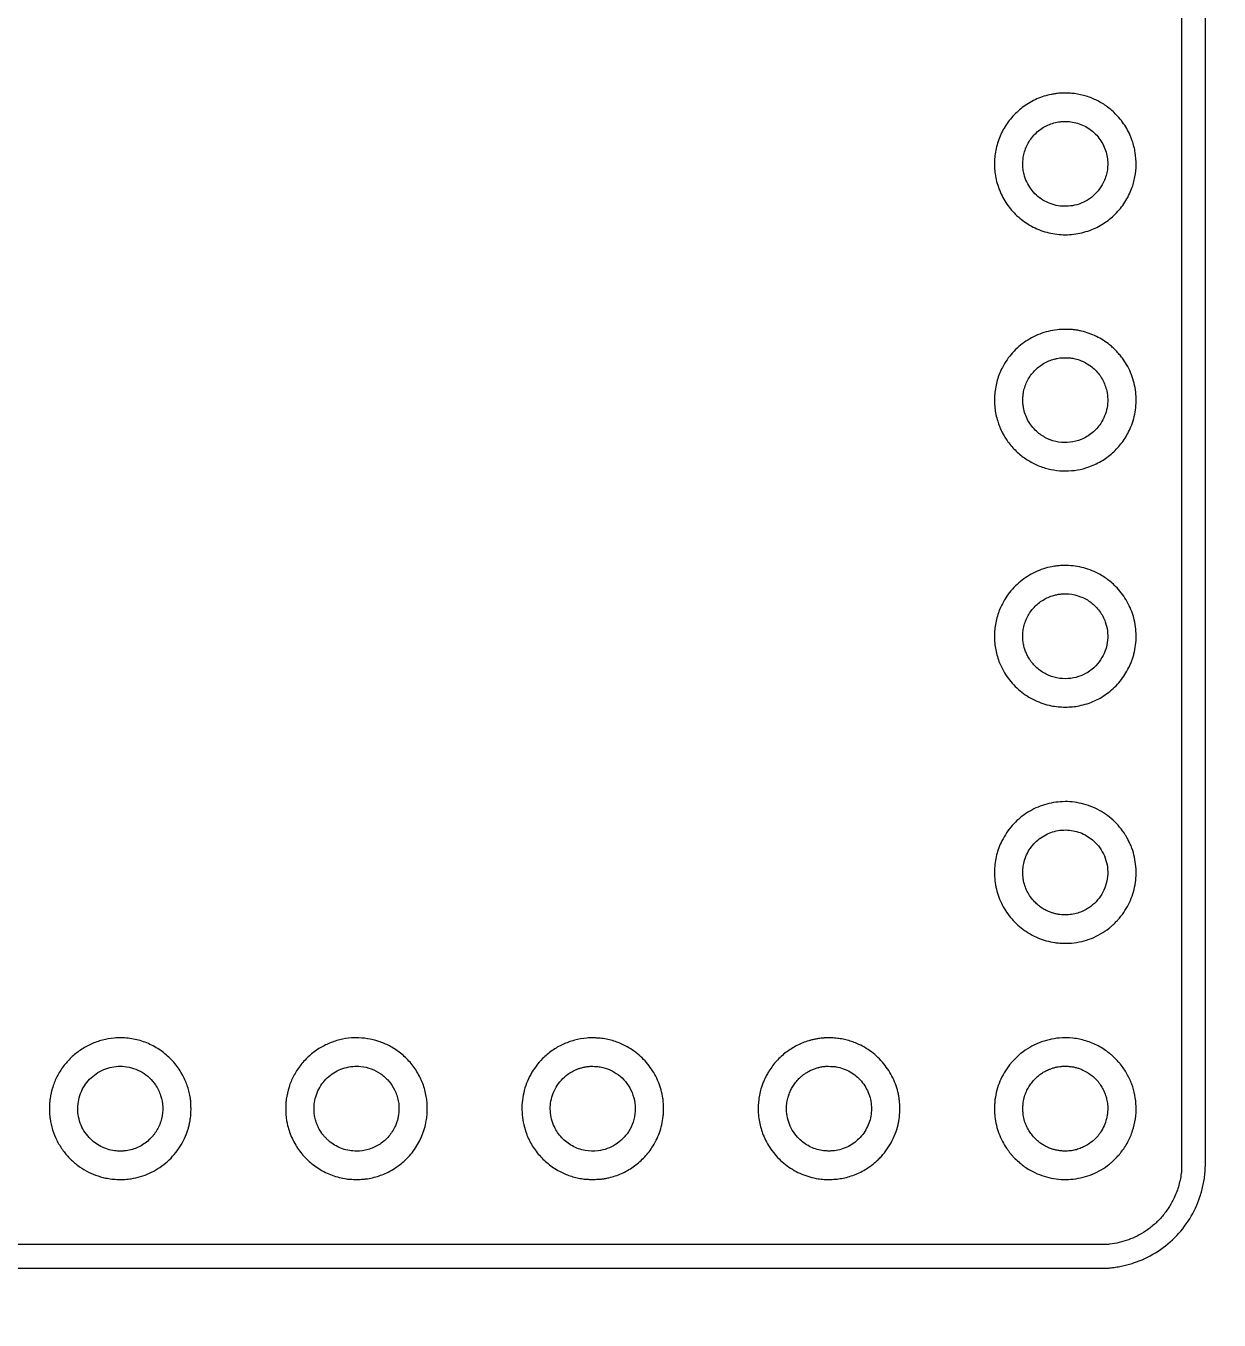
# Model space of a CAD drawing. Extents: x 980 to 25457, y 984 to 49020.
# Drawn here: x 6087 to 11298, y 37012 to 42665 of the extents above; entities that cross this region are included whole.
import ezdxf

# ---------------------------------------------------------------- set-up
doc = ezdxf.new("R2010")
doc.units = 0

msp = doc.modelspace()

# ---------------------------------------------------------------- linework, layer by layer
for points in [[(25353.176636, 36563.461695, -0.000001), (25352.040197, 20064.737908)], [(981.025332, 39243.286233, 0.000001), (980.725995, 36638.380945, 0.000022), (980.440705, 32466.957132, 0.000002), (980.203828, 20941, 0.000003), (980.107189, 12237.212398, 0.000012), (980.209361, 6804.802998)], [(1083.221486, 6831.128539, -0.000012), (1083.127559, 12273.089819, -0.000003), (1083.236026, 20942, -0.000002), (1083.488164, 32350.921193, -0.000022), (1083.779877, 36579.793336, -0.000001), (1084.083373, 39239.060792, -0.032823)], [(1895.500479, 7922.608607, -0.000003), (1895.516153, 10549.853821, -0.000001), (1895.574114, 14934.526042, -0.000001), (1895.654924, 19974.475505, -0.000001), (1895.750479, 25038.650259)], [(25455.283853, 8026.2, 0.000006), (25455.447111, 13939.785085, 0.000004), (25455.5, 20957, 0.000003), (25455.451202, 30583.274766, 0.000015), (25455.249846, 35648.33495)], [(23837.04827, 49018.908979, 0.000001), (21675.802621, 49019.17901, 0.000024), (18681.279442, 49019.402857, 0.000005), (13233.5, 49019.49605, 0.000002), (9165.520775, 49019.509787, 0.000004), (5739.221875, 49019.480206)], [(24540.017364, 25078.057967, 0.000003), (24540.072189, 18212.977995, 0.000025)], [(1792.666637, 28542.695892, 0.000006), (1792.411049, 24569.503036, 0.000003), (1792.195825, 19883.965567, 0.000004), (1792.047621, 15244.749166, 0.000006), (1792, 11426.463451)], [(24642.699465, 18970.575659, 0.000004), (24643, 25073.957926)], [(23728.367996, 45337.206403, 0.000002), (23728.354216, 42876.105371, 0.000002), (23728.361756, 40416.175094, 0.019036)], [(2708.027317, 40429.777448, 0.000002), (2708.046285, 42874.87655, 0.000002), (2708.048936, 45320.157135, 0.014115)], [(23830.974531, 40438.62303, -0.000002), (23830.960256, 42874.830485, -0.000002), (23830.963185, 45310.710508, -0.013332)], [(3927.081819, 39607.186035, -0.000009), (3927.030834, 42062.5, -0.000015), (3927.083211, 44019.818284, -0.000043), (3927.273896, 45364.109638, -0.000001), (3927.523559, 46447.438301, -0.02098)], [(11134.453277, 44464.196793, -0.00001), (11134.5, 42062, -0.000007), (11134.463031, 39280.038865, -0.000094), (11134.249166, 38284.303467, -0.000015), (11133.983214, 37670.913097, -0.034167), (11132.723089, 37652.61852, -0.017951), (11127.438379, 37622.372096, -0.020623), (11120.182745, 37593.970214, -0.021024), (11110.756619, 37566.752565, -0.020218), (11098.96743, 37540.057616, -0.032066), (11075.303292, 37498.766462, -0.034072), (11046.982742, 37461.715792, -0.034104), (11013.918786, 37428.88504, -0.032251), (10976.102179, 37400.184488, -0.028971), (10940.060004, 37379.221707, -0.029854), (10902.188936, 37362.798789, -0.029534), (10862.242854, 37350.859368, -0.027087), (10820, 37343.293491, -0.030607), (10799.533445, 37342.025645, -0.000032), (10348.817963, 37341.751244, -0.000127), (9610.271132, 37341.536806, -0.000009), (7531, 37341.5, -0.000009), (5451.728868, 37341.536806, -0.000127)], [(11133.993813, 46455.846277, -0.000004), (11134.249326, 45644.805307, -0.000067)], [(4262.779968, 46783.474176, -0.000002), (4478.157812, 46783.618324, -0.000068)], [(4252.900466, 37239.00771, 0.000007), (4889.194676, 37238.750974, 0.000084), (5795.483162, 37238.548716, 0.000014), (7531, 37238.5, 0.000009), (9599.541285, 37238.537325, 0.000125), (10347.233636, 37238.751297, 0.000031), (10805.371826, 37239.025773, 0.028675), (10826.756745, 37240.267406, 0.011137), (10852.871687, 37243.883765, 0.01337), (10877.244876, 37248.485698, 0.013673), (10900.856869, 37254.281397, 0.012748), (10924.680537, 37261.482527, 0.058173), (11020.70507, 37306.132419, 0.058185), (11103.855364, 37371.697616, 0.058196), (11169.650532, 37454.643482, 0.058235), (11214.54397, 37550.5, 0.014279), (11222.72647, 37577.612435, 0.01538), (11229.126707, 37604.487475, 0.01546), (11233.83538, 37631.574083, 0.014761), (11236.947035, 37659.320451, 0.020541), (11238.03541, 37685.797957), (11238.057044, 42062.345424), (11238.072115, 46439.017179, 0.020738)], [(2604.461959, 44426.350923, -0.000012), (2604.5, 42876, -0.000018), (2604.451435, 41557.536985, -0.000112)], [(6518.372388, 44651.073924, 0.000021), (7530.5, 44651.032145, 0.000023), (8512.528268, 44651.07882, 0.000178)], [(3927.550616, 37681.49543, -0.000007), (3927.290133, 38455.708212, -0.000071)]]:
    msp.add_lwpolyline(points, format="xyb")
for points in [[(10604.5, 42371.400351, 0.002845), (10592.081448, 42370.087431, 0.007111), (10583.032139, 42368.948107, 0.008452), (10574.991116, 42367.6804, 0.005966), (10566, 42365.995908, 0.026386), (10533.482899, 42357.696539, 0.027265), (10502.383784, 42346.091008, 0.027373), (10472.847269, 42331.220143, 0.027076), (10445, 42313.162213, 0.050917), (10397.274968, 42270.35083, 0.051908), (10359.534012, 42219.036607, 0.051777), (10333.095669, 42160.923903, 0.050169), (10318.810046, 42098, 0.024541), (10317.810428, 42084.501634, 0.006212), (10317.537071, 42062.5, 0.006212), (10317.810428, 42040.498366, 0.024541), (10318.810046, 42027, 0.052644), (10334.082301, 41961.235489, 0.054241), (10362.657166, 41900.813037, 0.054387), (10403.474847, 41848.088592, 0.053467), (10454.917299, 41805.065514, 0.059293), (10519.531021, 41772.144153, 0.059016), (10590.168708, 41755.240458, 0.058852), (10662.98184, 41755.282661, 0.058358), (10734, 41772.265982, 0.055265), (10792.764028, 41801.507517, 0.052975), (10844.617718, 41843.268559, 0.052875), (10886.623954, 41895.077017, 0.054622), (10916.296165, 41954, 0.043041), (10930.6272, 42005.513288, 0.043309), (10935.887618, 42058.612051, 0.043295), (10931.92273, 42111.839546, 0.042954), (10918.8515, 42163.73515, 0.026846), (10906.188984, 42194.869113, 0.027607), (10890.366778, 42224.167791, 0.027558), (10871.383322, 42251.593358, 0.026537), (10849.273097, 42277.129338, 0.041357), (10810.036496, 42311.642947, 0.042719), (10766.060054, 42338.810747, 0.04258), (10717.968687, 42358.180729, 0.040551), (10666.5, 42369.513547, 0.021699), (10654.922703, 42370.584976, 0.004617), (10634.703389, 42371.387247, 0.004213), (10614.512031, 42371.831478, 0.028311)], [(10650.423595, 42246.48907, -0.082687), (10708.940786, 42228.68563, -0.083306), (10758.361587, 42192.910963, -0.083196), (10793.449616, 42142.919278, -0.082169), (10810.51837, 42084.006128, -0.035722), (10811.778615, 42056.995189, -0.03769), (10809.123537, 42030.569158, -0.037528), (10802.513977, 42004.73802, -0.034804), (10791.988966, 41979.5, -0.054867), (10769.631441, 41944.947478, -0.055791), (10740.405736, 41916.30046, -0.055921), (10705.636981, 41894.877871, -0.055612), (10666.921371, 41881.644021, -0.096118), (10595.644, 41879.746642, -0.096786), (10529.020898, 41904.672156, -0.096919), (10476.750327, 41952.805073, -0.096681), (10446.421183, 42017.130087, -0.033176), (10442.32771, 42039.435704, -0.029228), (10440.98618, 42063.057702, -0.029301), (10442.407947, 42086.608964, -0.033843), (10446.577738, 42108.702222, -0.074196), (10468.280698, 42159.704162, -0.075139), (10503.853738, 42201.900579, -0.074949), (10550.395369, 42231.781344, -0.073253), (10604.042384, 42246.911069, -0.024392), (10613.640186, 42247.679243, -0.010048), (10626.688261, 42247.82274, -0.010127), (10639.959628, 42247.433105, -0.020188)], [(10600, 41339.344238, 0.061072), (10523.712863, 41322.557317, 0.062721), (10454.480638, 41287.922147, 0.062889), (10396.151198, 41237.301722, 0.061975), (10351.9029, 41173.535969, 0.050455), (10329.47754, 41117.717087, 0.048387), (10318.285976, 41057.74524, 0.048448), (10318.836045, 40996.813362, 0.050858), (10331.184713, 40938.150984, 0.014996), (10338.754576, 40916.689317, 0.019031), (10347.075966, 40897.3926, 0.019213), (10356.770755, 40878.933952, 0.015797), (10368.474008, 40860, 0.043725), (10402.141337, 40817.731854, 0.043327), (10442.741973, 40781.820258, 0.043497), (10488.76065, 40753.56466, 0.044837), (10538.517471, 40734.030792, 0.04078), (10589.313035, 40723.576867, 0.041609), (10640.786772, 40721.605274, 0.041775), (10691.684339, 40728.176006, 0.041807), (10740.767754, 40743.11514, 0.050196), (10795.662553, 40771.647121, 0.05005), (10843.829232, 40810.570067, 0.049931), (10883.399266, 40858.382979, 0.049481), (10912.844406, 40913.231773, 0.064709), (10933.017932, 40987.695681, 0.062537), (10933.83094, 41065.734976, 0.062423), (10915.311662, 41141.681929, 0.064035), (10878.717234, 41210, 0.01944), (10866.12946, 41226.268495, 0.014447), (10851.041885, 41243.25377, 0.014515), (10835.116726, 41259.216499, 0.020629), (10820, 41272.376166, 0.028731), (10792.444189, 41291.948807, 0.026743), (10762.174413, 41308.748764, 0.026667), (10730.191832, 41322.266436, 0.028142), (10697.515898, 41332.027819, 0.012296), (10681.013026, 41335.535511, 0.018304), (10666.411596, 41337.715992, 0.016798), (10650.799144, 41338.936869, 0.008404), (10631, 41339.484225, 0.001657), (10620.522155, 41339.562987, 0.00218), (10610.9625, 41339.561496, 0.001581), (10602.951271, 41339.499982, 0.020944)], [(10663.569496, 41212.628457, -0.069999), (10713.968423, 41194.255143, -0.072558), (10756.657328, 41162.85341, -0.072635), (10788.560911, 41120.597595, -0.070379), (10807.471394, 41070.533429, -0.051789), (10811.747621, 41034.196584, -0.048943), (10808.613384, 40997.038901, -0.049025), (10798.327386, 40961.258739, -0.052352), (10781.430153, 40929, -0.037108), (10764.129474, 40906.768044, -0.036593), (10743.656869, 40887.225494, -0.036973), (10720.7777, 40871.060722, -0.039808), (10696.30941, 40858.888915, -0.06701), (10647.319668, 40846.473004, -0.068437), (10597.152656, 40847.590344, -0.068365), (10549.104097, 40862.214194, -0.066639), (10506.317442, 40889.341111, -0.042691), (10485.044092, 40910.532165, -0.040109), (10467.182843, 40935.454451, -0.040256), (10453.588557, 40962.810981, -0.043791), (10445.005525, 40991.241488, -0.026781), (10442.126199, 41010.02318, -0.022681), (10441.05774, 41030.081291, -0.022998), (10441.809726, 41049.796247, -0.030616), (10444.405588, 41067.532639, -0.068203), (10461.746857, 41116.132529, -0.068954), (10491.476307, 41158.074698, -0.069351), (10531.316452, 41190.160572, -0.070334), (10578.226488, 41209.943353, -0.013036), (10591.489009, 41213.084801, -0.024617), (10602.343696, 41214.806301, -0.022349), (10613.982637, 41215.54486, -0.008871), (10630, 41215.559909, -0.003847), (10642.087049, 41215.263764, -0.013729), (10649.809262, 41214.80261, -0.018419), (10656.25307, 41213.999866, -0.012261)], [(10611, 40307.867871, 0.007186), (10599.49755, 40307.233077, 0.011517), (10589.708699, 40306.324653, 0.011272), (10579.823344, 40304.950614, 0.006518), (10568, 40302.876111, 0.063319), (10495.283704, 40279.326608, 0.062133), (10430.263797, 40238.219903, 0.061956), (10377.180044, 40182.275074, 0.062301), (10339.536566, 40115.130096, 0.049086), (10322.702124, 40058.392677, 0.047741), (10317.039796, 39998.92465, 0.047711), (10322.759104, 39939.425793, 0.048889), (10339.648266, 39882.597182, 0.061654), (10376.752444, 39816.22232, 0.061433), (10428.959216, 39760.807449, 0.061478), (10493.02707, 39719.770544, 0.061912), (10565, 39695.662407, 0.026199), (10594.865583, 39691.235303, 0.023423), (10626.173095, 39689.733252, 0.023394), (10657.525966, 39691.166297, 0.025949), (10687.527699, 39695.527122, 0.058105), (10754.531246, 39717.160867, 0.057213), (10815.13963, 39753.713314, 0.057163), (10865.933903, 39803.084611, 0.057803), (10904.011093, 39862.5, 0.011738), (10912.237168, 39880.390553, 0.016542), (10918.657006, 39896.727951, 0.016957), (10923.865602, 39913.133432, 0.01335), (10928.420938, 39931.213488, 0.032191), (10934.631604, 39970.764337, 0.032383), (10935.696448, 40010.705992, 0.032298), (10931.591286, 40050.551548, 0.031646), (10922.376774, 40089.815569, 0.032377), (10909.54827, 40124.051982, 0.029339), (10892.035763, 40157.53477, 0.02921), (10870.63372, 40188.887548, 0.031343), (10846.184784, 40216.761232, 0.020068), (10826.606183, 40234.9262, 0.021465), (10806.054967, 40251.038341, 0.021678), (10784.395666, 40265.186668, 0.021397), (10761.5, 40277.472614, 0.030026), (10725.542973, 40292.239545, 0.032603), (10689.042813, 40302.124079, 0.032186), (10651.14324, 40307.269221, 0.027843)], [(10641.5, 40183.941975, -0.070292), (10693.198413, 40172.023102, -0.0717), (10739.188678, 40146.292342, -0.071791), (10775.993539, 40108.654672, -0.070755), (10800.872132, 40061.967385, -0.055942), (10810.290667, 40022.898362, -0.053862), (10810.989592, 39982.200079, -0.053954), (10802.985448, 39942.356964, -0.056532), (10786.709395, 39905.812258, -0.059419), (10759.192162, 39869.663387, -0.06141), (10724.222936, 39841.455105, -0.061547), (10683.524526, 39822.632893, -0.06016), (10639.151801, 39814.09597, -0.066671), (10590.070362, 39817.20457, -0.066563), (10543.508003, 39833.118266, -0.066578), (10502.771778, 39860.702285, -0.066755), (10470.758242, 39898, -0.026238), (10461.241383, 39914.48625, -0.02526), (10453.370361, 39932.085255, -0.024898), (10447.214784, 39950.64393, -0.02381), (10442.82806, 39970, -0.036547), (10441.76581, 39980.357876, -0.007263), (10441.49355, 39998.989415, -0.00727), (10441.762886, 40017.622098, -0.03642), (10442.823038, 40028, -0.064948), (10458.427732, 40077.684092, -0.069324), (10486.022229, 40120.502878, -0.069931), (10524.02913, 40153.855803, -0.067939), (10570.120392, 40175.835065, -0.023888), (10587.80133, 40180.567572, -0.025174), (10605.547437, 40183.493855, -0.025282), (10623.425232, 40184.613328, -0.024559)], [(10604.520111, 39275.925926, 0.064735), (10526.284682, 39260.015713, 0.064744), (10454.722475, 39224.629493, 0.064755), (10394.59998, 39172.125291, 0.064796), (10349.922357, 39106, 0.026194), (10336.401117, 39075.094261, 0.027914), (10326.508598, 39043.58617, 0.0279), (10320.183718, 39011.157635, 0.026113), (10317.32873, 38977.5, 0.059328), (10323.722052, 38903.437305, 0.060485), (10347.336091, 38833.458766, 0.060576), (10386.968217, 38771.254548, 0.059832), (10440.5, 38720.068934, 0.029852), (10473.018164, 38698.5875, 0.031819), (10507.194105, 38681.634388, 0.031785), (10543.279503, 38669.140266, 0.029656), (10581.5, 38660.974888, 0.020947), (10597.113172, 38659.261659, 0.009766), (10617.456313, 38658.286992, 0.009771), (10637.856228, 38658.107415, 0.020578), (10653.670412, 38658.928729, 0.034723), (10698.129376, 38666.215567, 0.036377), (10740.443097, 38679.518126, 0.03632), (10780.441764, 38698.83612, 0.03439), (10818, 38724.053702, 0.019514), (10828.118585, 38732.560339, 0.008209), (10841.072433, 38744.737623, 0.00826), (10853.784097, 38757.501427, 0.016897), (10863.237109, 38768, 0.065327), (10906.730644, 38836.038419, 0.065696), (10931.095805, 38912.865979, 0.065557), (10934.726437, 38993.5329, 0.064575), (10917.417229, 39072.827348, 0.018924), (10912.107843, 39086.053737, 0.008708), (10904.250654, 39102.874531, 0.008711), (10895.806301, 39119.423372, 0.018778), (10888.61507, 39131.78735, 0.066865), (10834.834566, 39195.912765, 0.067568), (10766.214679, 39243.307823, 0.067723), (10687.591554, 39270.614596, 0.067697)], [(10644.144045, 39151.952401, -0.041342), (10675.913022, 39146.057998, -0.043927), (10705.611547, 39135.086106, -0.044035), (10732.873076, 39119.124068, -0.041946), (10757.4, 39098.4, -0.110718), (10800.862289, 39029.819424, -0.110893), (10810.853742, 38949.288494, -0.110725), (10785.453008, 38872.121434, -0.110102), (10729.501257, 38813.000848, -0.037833), (10706.055773, 38799.639739, -0.03739), (10680.77366, 38789.903364, -0.037121), (10654.144938, 38783.986349, -0.036127), (10626.689383, 38782, -0.015991), (10610.375528, 38782.52187, -0.024021), (10596.22707, 38784.113001, -0.02428), (10582.409126, 38787.037567, -0.016839), (10567.110952, 38791.616035, -0.026134), (10547.656679, 38799.312629, -0.029549), (10529.921512, 38808.728321, -0.029537), (10513.41373, 38820.172836, -0.026071), (10497.632625, 38833.941159, -0.035746), (10478.761884, 38855.035471, -0.038603), (10463.617947, 38878.090215, -0.038579), (10452.190499, 38903.2123, -0.035615), (10444.394995, 38930.467361, -0.012326), (10443.118908, 38937.372867, -0.014731), (10442.270226, 38943.934868, -0.012219), (10441.707338, 38951.454009, -0.005264), (10441.307735, 38961.5, -0.012223), (10441.238182, 38976.041484, -0.0201), (10441.973972, 38988.319474, -0.021068), (10443.657437, 39000.08003, -0.0153), (10446.47756, 39013, -0.090479), (10473.396258, 39072.324772, -0.088139), (10519.730666, 39118.950924, -0.088181), (10579.269272, 39146.748584, -0.090676)], [(6473.059453, 38243.865104, 0.043732), (6421.681876, 38235.084321, 0.042454), (6372.0787, 38217.452028, 0.042329), (6326.029575, 38191.633521, 0.042908), (6285.211081, 38158.532511, 0.039597), (6250.866808, 38119.728884, 0.042605), (6224.000227, 38076.894952, 0.04244), (6204.700694, 38029.971814, 0.038711), (6192.873548, 37979, 0.009418), (6191.608617, 37969.456887, 0.015136), (6190.930861, 37961.277901, 0.010852), (6190.626463, 37951.367181, 0.002639), (6190.565526, 37935, 0.00268), (6190.676301, 37918.981695, 0.010236), (6191.003254, 37909.001215, 0.014467), (6191.669246, 37900.91268, 0.010653), (6192.856134, 37892, 0.035807), (6204.125245, 37842.825627, 0.040738), (6221.9691, 37797.927633, 0.041123), (6246.68457, 37756.874918, 0.037787), (6278.429386, 37719.159905, 0.035387), (6312.943616, 37688.590783, 0.03776), (6350.713879, 37663.918979, 0.037857), (6391.672918, 37645.259861, 0.035942), (6435.688485, 37632.606144, 0.02369), (6462.922697, 37628.19124, 0.021647), (6491.286121, 37626.201072, 0.021585), (6519.803735, 37626.668778, 0.023175), (6547.5, 37629.612936, 0.069391), (6627.033784, 37653.416568, 0.067352), (6697.913657, 37698.237178, 0.067172), (6754.489149, 37760.410883, 0.06837), (6792.154863, 37835, 0.013687), (6796.788196, 37849.783261, 0.012228), (6800.797393, 37865.361485, 0.012004), (6804.11113, 37881.425471, 0.011923), (6806.658474, 37897.666435, 0.023437), (6808.029156, 37913.778111, 0.009658), (6808.438617, 37935.685331, 0.009643), (6808.003142, 37957.553353, 0.023948), (6806.610961, 37973.5, 0.018526), (6801.925441, 38000.469902, 0.021951), (6795.452223, 38025.511963, 0.022173), (6786.872919, 38049.673815, 0.019641), (6775.868986, 38074, 0.049482), (6742.916821, 38126.214725, 0.050309), (6700.511064, 38170.618869, 0.050209), (6650.006982, 38205.733155, 0.0489), (6593.077879, 38230.442084, 0.0262), (6564.431207, 38238.043809, 0.023909), (6534.258925, 38242.887816, 0.023706), (6503.490501, 38244.858905, 0.024613)], [(7509.5, 38244.296054, 0.043737), (7457.879129, 38236.177228, 0.041855), (7407.658675, 38219.139204, 0.042001), (7361.144412, 38194.048001, 0.044767), (7320.535959, 38162, 0.039809), (7284.535528, 38122.064931, 0.043361), (7256.456218, 38078.004277, 0.043391), (7236.41227, 38029.79019, 0.039973), (7224.314432, 37977.5, 0.014927), (7223.432728, 37970.03734, 0.011335), (7222.896876, 37961.815459, 0.007968), (7222.614548, 37951.155152, 0.002636), (7222.532022, 37935.5, 0.005819), (7222.780424, 37914.158205, 0.017336), (7223.626893, 37899.566463, 0.02021), (7225.398042, 37886.330968, 0.010544), (7228.615583, 37870, 0.049426), (7247.866802, 37810.796913, 0.050593), (7278.249876, 37757.018172, 0.050482), (7318.884425, 37710.335054, 0.048791), (7368.487343, 37672.141011, 0.026927), (7395.717243, 37657.093981, 0.025898), (7424.757257, 37644.843257, 0.025331), (7455.544384, 37635.428576, 0.023286), (7488, 37628.864571, 0.026248), (7505.441726, 37627.10563, 0.010477), (7529.463384, 37626.455177, 0.01048), (7553.500065, 37626.811931, 0.026128), (7571, 37628.356702, 0.021379), (7601.26148, 37633.958449, 0.024122), (7629.717559, 37641.957359, 0.024564), (7656.804922, 37652.506556, 0.02394), (7682.96762, 37665.742663, 0.054493), (7738.623065, 37705.907126, 0.055356), (7783.958315, 37756.954623, 0.055512), (7816.88704, 37816.563739, 0.055392), (7835.924256, 37882, 0.009141), (7838.055517, 37895.715244, 0.013587), (7839.373932, 37907.795767, 0.01298), (7840.071282, 37920.330854, 0.007404), (7840.295929, 37935.5, 0.00742), (7840.070419, 37950.694808, 0.013017), (7839.370333, 37963.247898, 0.013657), (7838.047958, 37975.325392, 0.00926), (7835.912829, 37989, 0.047284), (7820.582676, 38044.846853, 0.046771), (7794.993143, 38097.035916, 0.04678), (7760.154638, 38143.551017, 0.047337), (7717.403204, 38182.575798, 0.041109), (7674.708886, 38209.526692, 0.040488), (7627.967125, 38229.287607, 0.04064), (7578.826695, 38241.199091, 0.042129), (7529, 38244.811199, 0.001763), (7523.08201, 38244.720256, 0.00188), (7517.290625, 38244.589051, 0.001785), (7512.310424, 38244.439696, 0.008758)], [(8537, 38243.958234, 0.040869), (8482.524459, 38234.197659, 0.044327), (8431.889252, 38215.853028, 0.044642), (8385.591579, 38189.011646, 0.042603), (8344.005756, 38154, 0.06989), (8292.121253, 38085.223922, 0.070323), (8261.326015, 38004.95715, 0.070168), (8253.94294, 37919.139181, 0.069081), (8270.486053, 37834.142203, 0.049404), (8295.113072, 37780.287683, 0.04795), (8330.035846, 37731.725235, 0.047908), (8373.602094, 37690.666352, 0.049133), (8423.836466, 37659.042361, 0.018851), (8447.16246, 37648.458259, 0.021065), (8470.380966, 37640.084162, 0.020848), (8494.436846, 37633.62473, 0.017736), (8520.277527, 37628.784333, 0.011071), (8528.985617, 37627.667449, 0.013753), (8537.126433, 37627.031856, 0.009783), (8547.209359, 37626.720725, 0.00273), (8563, 37626.628769, 0.007899), (8584.047406, 37626.953619, 0.018243), (8599.824761, 37628.023584, 0.019609), (8614.780846, 37630.183235, 0.010601), (8633, 37633.94898, 0.048684), (8688.335162, 37652.428662, 0.04748), (8739.551147, 37681.379708, 0.047308), (8784.552572, 37719.587127, 0.047596), (8821.468463, 37765.5, 0.028974), (8839.809467, 37797.227178, 0.030251), (8854.066803, 37830.416889, 0.030065), (8864.28572, 37865.278317, 0.027885), (8870.561853, 37902, 0.02235), (8871.765293, 37919.457218, 0.01077), (8871.823494, 37941.884295, 0.010763), (8870.918346, 37964.238287, 0.02293), (8869.056836, 37981.432159, 0.05838), (8849.530143, 38051.898043, 0.058796), (8814.275763, 38115.759877, 0.058925), (8765.208233, 38169.543242, 0.05912), (8705, 38210.328765, 0.021488), (8680.563486, 38221.664186, 0.022164), (8655.492143, 38230.731929, 0.021892), (8629.423489, 38237.637231, 0.019879), (8602, 38242.497608, 0.02161), (8588.979119, 38243.704797, 0.006692), (8569.310833, 38244.410224, 0.006626), (8549.69149, 38244.591023, 0.022894)], [(9575, 38244.345673, -0.000073), (9572.996813, 38244.154662, -0.000013), (9569.296875, 38243.802506, -0.000014), (9564.968021, 38243.390733, -0.000013), (9560.5, 38242.965971, 0.016634), (9548.382802, 38241.406174, 0.009681), (9533.959099, 38238.771819, 0.009563), (9519.241011, 38235.493919, 0.013157), (9506.16122, 38231.950302, 0.04525), (9454.635107, 38211.291087, 0.044563), (9407.383341, 38181.612141, 0.044592), (9366.16638, 38144.051434, 0.045441), (9332.550758, 38100, 0.017861), (9323.104343, 38083.702182, 0.013477), (9313.866523, 38065.179057, 0.013566), (9305.729254, 38046.381698, 0.019397), (9299.625053, 38029.268063, 0.023295), (9292.380302, 38001.729649, 0.022127), (9287.581519, 37973.161123, 0.022339), (9285.361399, 37944.572919, 0.025044), (9285.837333, 37916.976979, 0.022017), (9289.38777, 37885.223166, 0.026408), (9295.60192, 37855.805795, 0.02654), (9304.850567, 37827.33107, 0.022645), (9317.504444, 37798.40738, 0.059813), (9357.805796, 37736.512933, 0.060039), (9411.566543, 37686.005192, 0.060003), (9475.819545, 37649.691382, 0.059607), (9547, 37629.571049, 0.024365), (9573.473166, 37626.709215, 0.020522), (9601.668664, 37626.203722, 0.02047), (9629.894782, 37628.013984, 0.023842), (9656.461411, 37632.101334, 0.024797), (9684.770817, 37639.327313, 0.023253), (9712.853125, 37649.450871, 0.023351), (9739.750159, 37662.086735, 0.025598), (9764.511891, 37676.83105, 0.012708), (9780.990913, 37688.438706, 0.016963), (9795.300799, 37699.845934, 0.016813), (9808.902814, 37712.279545, 0.012141), (9823.243832, 37727, 0.036426), (9849.144186, 37759.342205, 0.033605), (9870.855841, 37795.957161, 0.033514), (9887.520353, 37835.257642, 0.035725), (9898.36826, 37875.609444, 0.009607), (9901.016709, 37890.85601, 0.01703), (9902.527603, 37903.522381, 0.015188), (9903.271023, 37917.201679, 0.006041), (9903.493575, 37936, 0.007468), (9903.201561, 37955.23827, 0.016229), (9902.277973, 37969.980584, 0.017702), (9900.463585, 37983.813337, 0.0108), (9897.393847, 38000, 0.060655), (9873.540374, 38069.599293, 0.059317), (9833.548231, 38132.015172, 0.05936), (9780.05115, 38183.258543, 0.060913), (9716.45383, 38219.978857, 0.019681), (9692.624215, 38229.01901, 0.020693), (9668.549362, 38235.99024, 0.020678), (9643.963772, 38240.951634, 0.019588), (9618.604783, 38243.973528, 0.011837), (9608.369891, 38244.544824, 0.005888), (9595.382284, 38244.808651, 0.005565), (9582.897488, 38244.776258, 0.020375)], [(10600.059453, 38243.865104, 0.038088), (10555.693362, 38236.796234, 0.03662), (10512.305497, 38223.024591, 0.036311), (10471.040927, 38202.931074, 0.03602), (10433, 38177.031458, 0.020907), (10421.514015, 38167.127634, 0.009018), (10407.02024, 38153.033855, 0.009007), (10393.068368, 38138.452545, 0.021339), (10383.360073, 38126.988445, 0.031186), (10359.582062, 38092.05536, 0.034218), (10341.143428, 38055.473877, 0.034142), (10327.834447, 38016.644914, 0.03078), (10319.374778, 37975, 0.02514), (10318.052579, 37960.11596, 0.00768), (10317.533356, 37937.516016, 0.007682), (10317.708619, 37914.909578, 0.025116), (10318.804006, 37900, 0.029003), (10325.65334, 37862.688248, 0.02962), (10336.74088, 37826.687434, 0.029923), (10351.874186, 37792.599651, 0.031055), (10370.804337, 37761, 0.010686), (10379.292972, 37749.189484, 0.013726), (10387.620874, 37738.721154, 0.013148), (10396.798644, 37728.377705, 0.008602), (10407.889661, 37716.922631, 0.018555), (10428.239084, 37698.069974, 0.022713), (10448.645963, 37682.077445, 0.02319), (10470.044608, 37668.273191, 0.020918), (10493.365434, 37655.991817, 0.06947), (10575.62217, 37630.170092, 0.070033), (10661.572904, 37627.967575, 0.069928), (10744.903931, 37649.587319, 0.068923), (10819.5, 37693.40512, 0.021725), (10830.871426, 37703.222245, 0.008571), (10845.676326, 37717.657533, 0.008568), (10859.972573, 37732.586257, 0.021826), (10869.663468, 37744.022361, 0.041745), (10899.460404, 37789.91223, 0.043784), (10920.674008, 37839.404363, 0.044126), (10932.822184, 37891.46861, 0.04377), (10935.691452, 37945, 0.039066), (10930.06091, 37995.048969, 0.040862), (10916.741761, 38042.839562, 0.040906), (10895.84421, 38087.782037, 0.039321), (10867.667712, 38129.357884, 0.018841), (10857.96744, 38140.600396, 0.008968), (10844.69652, 38154.35497, 0.008952), (10831.005271, 38167.563469, 0.019808), (10820, 38177.021669, 0.046382), (10770.509286, 38209.2792, 0.047508), (10716.308266, 38231.558172, 0.047567), (10658.940257, 38243.186235, 0.04673)], [(6518.144045, 38119.954792, -0.055213), (6557.715755, 38111.483091, -0.054681), (6594.61223, 38094.540667, -0.054664), (6626.968837, 38069.997028, -0.05511), (6653.138491, 38039.086121, -0.069221), (6675.686394, 37992.904178, -0.069244), (6684.770194, 37942.326947, -0.069428), (6679.693103, 37891.31114, -0.070214), (6660.842909, 37843.844488, -0.01611), (6654.126207, 37832.900092, -0.019219), (6647.081514, 37823.055058, -0.0186), (6639.103271, 37813.519662, -0.013516), (6629.56202, 37803.5, -0.037068), (6608.223925, 37785.206762, -0.03824), (6584.631016, 37770.475132, -0.038294), (6559.102238, 37759.525532, -0.037396), (6532, 37752.493322, -0.027312), (6519.68277, 37750.951792, -0.012705), (6503.588162, 37750.235317, -0.012711), (6487.454708, 37750.337634, -0.026899), (6475, 37751.405707, -0.040981), (6443.38701, 37758.516443, -0.043843), (6414.097859, 37770.583113, -0.043954), (6387.425685, 37787.539342, -0.041596), (6363.591085, 37809.183521, -0.102156), (6324.959175, 37872.65222, -0.100814), (6314.379384, 37946.539932, -0.10105), (6333.543765, 38018.538604, -0.103139), (6379.317442, 38076.658889, -0.048779), (6410.370707, 38097.933187, -0.050257), (6444.655113, 38112.539263, -0.050516), (6480.997443, 38119.957902, -0.050294)], [(7550.144045, 38119.954792, -0.064059), (7595.494731, 38109.406454, -0.062877), (7637.010257, 38087.683941, -0.06289), (7671.816825, 38056.329397, -0.064133), (7697.469175, 38017.5, -0.033005), (7706.966207, 37994.379096, -0.032853), (7713.35541, 37970.174158, -0.033301), (7716.454376, 37945.673673, -0.036248), (7716.136978, 37921.671339, -0.019945), (7713.746554, 37902.735198, -0.026264), (7709.982475, 37885.740971, -0.026615), (7704.505161, 37869.415564, -0.0214), (7696.956856, 37852.5, -0.068802), (7667.972773, 37810.124759, -0.070048), (7628.736117, 37777.500145, -0.070076), (7582.032015, 37756.98665, -0.068948), (7531.215618, 37750.019523, -0.040469), (7500.20976, 37752.577609, -0.042017), (7470.421516, 37760.094848, -0.042117), (7442.372987, 37772.464856, -0.041059), (7416.539105, 37789.450227, -0.024143), (7407.594287, 37797.169222, -0.01234), (7397.100109, 37807.653455, -0.012341), (7387.120095, 37818.660232, -0.02377), (7379.784411, 37828.028679, -0.030506), (7368.40297, 37846.353823, -0.028584), (7359.059826, 37866.322436, -0.028423), (7352.008015, 37887.344795, -0.02931), (7347.471259, 37908.81786, -0.026181), (7346.368333, 37920.121952, -0.011638), (7346.044264, 37935.098315, -0.011669), (7346.420932, 37950.17683, -0.02432), (7347.55822, 37961.871662, -0.095371), (7370.814565, 38028.518219, -0.095857), (7417.120508, 38081.631208, -0.095887), (7479.882896, 38113.626117, -0.095498)], [(8595.5, 38118.077258, -0.056765), (8637.395597, 38105.299592, -0.059567), (8674.612585, 38083.571991, -0.059508), (8705.688419, 38053.661119, -0.05646), (8729.484319, 38016.765733, -0.066026), (8744.753384, 37971.91869, -0.064284), (8747.997172, 37924.223477, -0.06416), (8739.017474, 37877.184699, -0.06531), (8718.432126, 37834.264456, -0.053563), (8693.099266, 37803.234914, -0.05425), (8661.853657, 37778.444272, -0.054213), (8625.985998, 37760.941073, -0.053347), (8587, 37751.438396, -0.080164), (8529.113116, 37753.030431, -0.07803), (8474.078747, 37772.698142, -0.078128), (8427.7771, 37808.257014, -0.080679), (8395.222314, 37855.951, -0.046922), (8383.213199, 37889.457228, -0.04782), (8377.759864, 37924.401832, -0.047889), (8379.047525, 37959.698949, -0.047334), (8387.019763, 37994.250322, -0.052797), (8402.874385, 38029.108969, -0.051764), (8425.766032, 38060.126528, -0.051553), (8454.638908, 38085.890358, -0.051504), (8488.180478, 38105.212007, -0.02159), (8501.288134, 38110.394757, -0.020198), (8515.086206, 38114.556956, -0.018749), (8530.130691, 38117.843648, -0.013806), (8547, 38120.392864, -0.034889), (8555.617754, 38120.846767, -0.007646), (8570.460136, 38120.365446, -0.008158), (8585.477585, 38119.402644, -0.025575)], [(9625.5, 38118.561921, -0.086056), (9686.731652, 38096.358114, -0.087786), (9736.431175, 38054.946234, -0.088122), (9768.766344, 37999.146091, -0.087574), (9780, 37935.5, -0.087273), (9768.806819, 37871.861311, -0.088429), (9736.58776, 37816.186336, -0.087889), (9686.916151, 37774.816645, -0.084878), (9625.459694, 37752.398339, -0.032949), (9612.775221, 37750.93883, -0.011933), (9594.644514, 37750.488757, -0.011902), (9576.543054, 37750.90246, -0.033732), (9564, 37752.339764, -0.035021), (9535.384267, 37759.693586, -0.039154), (9509.167339, 37770.772434, -0.039575), (9485.239574, 37785.6807, -0.03729), (9463.44558, 37804.44558, -0.050542), (9439.204612, 37834.153904, -0.05248), (9421.770317, 37867.761918, -0.052493), (9411.718211, 37904.255519, -0.050613), (9409.315107, 37942.5, -0.015794), (9410.26697, 37956.081215, -0.019059), (9412.047004, 37968.742763, -0.019249), (9414.76751, 37981.12489, -0.016719), (9418.544392, 37993.864936, -0.027575), (9426.604102, 38014.234348, -0.030367), (9436.635443, 38032.922857, -0.030381), (9448.85225, 38050.251243, -0.027649), (9463.44558, 38066.55442, -0.017948), (9474.864515, 38077.181727, -0.022321), (9486.24084, 38086.175769, -0.022361), (9498.356639, 38094.107245, -0.018122), (9512, 38101.537218, -0.021355), (9527.364389, 38108.39363, -0.023676), (9542.743795, 38113.656091, -0.022902), (9558.99797, 38117.57434, -0.017711), (9577, 38120.393355, -0.033844), (9585.143227, 38120.819248, -0.005584), (9600.88159, 38120.400886, -0.005897), (9616.632215, 38119.620008, -0.028721)], [(10646.789414, 38119.935318, -0.02067), (10662.319133, 38117.579656, -0.022763), (10677.102046, 38114.002857, -0.022428), (10691.691098, 38109.04225, -0.01894), (10706.641377, 38102.53583, -0.032097), (10728.4789, 38090.248192, -0.034352), (10748.046725, 38075.514788, -0.034427), (10765.375761, 38058.272618, -0.032528), (10780.533753, 38038.5, -0.030248), (10791.92434, 38018.994177, -0.030865), (10800.792444, 37998.385167, -0.030571), (10807.124753, 37976.652132, -0.028481), (10810.942237, 37953.789414, -0.045855), (10811.468588, 37922.562949, -0.04274), (10806.367109, 37890.99533, -0.042401), (10795.911678, 37860.51028, -0.043495), (10780.533753, 37832.5, -0.032528), (10765.375761, 37812.727382, -0.034427), (10748.046725, 37795.485212, -0.034352), (10728.4789, 37780.751808, -0.032097), (10706.641377, 37768.46417, -0.027937), (10685.302942, 37759.630541, -0.032833), (10664.221884, 37753.773594, -0.032849), (10642.564301, 37750.728678, -0.028012), (10619.5, 37750.313627, -0.020366), (10601.961479, 37751.697513, -0.024575), (10585.673866, 37754.47007, -0.024686), (10569.798664, 37758.814331, -0.020888), (10553.499456, 37764.916732, -0.022664), (10537.366589, 37772.61716, -0.027048), (10522.95532, 37781.348755, -0.02646), (10509.314964, 37791.755405, -0.020135), (10495.493834, 37804.5, -0.027836), (10479.631346, 37822.225886, -0.033106), (10466.807257, 37840.64756, -0.033315), (10456.590158, 37860.498176, -0.028836), (10448.532016, 37882.5, -0.01446), (10444.924755, 37895.818382, -0.026072), (10442.862279, 37906.93466, -0.023428), (10441.842803, 37918.975, -0.009406), (10441.531907, 37935.5, -0.009406), (10441.842803, 37952.025, -0.023428), (10442.862279, 37964.06534, -0.026072), (10444.924755, 37975.181618, -0.01446), (10448.532016, 37988.5, -0.028836), (10456.590158, 38010.501824, -0.033315), (10466.807257, 38030.35244, -0.033106), (10479.631346, 38048.774114, -0.027836), (10495.493834, 38066.5, -0.020133), (10509.30905, 38079.239236, -0.026432), (10522.947281, 38089.645597, -0.02703), (10537.35102, 38098.375624, -0.022711), (10553.461511, 38106.067243, -0.019026), (10566.888846, 38111.151506, -0.018128), (10580.88063, 38115.291328, -0.018234), (10595.047723, 38118.384366, -0.019884), (10609, 38120.332418, -0.020474), (10616.544801, 38120.770673, -0.006897), (10627.566731, 38120.806892, -0.007007), (10638.702881, 38120.533761, -0.017669)]]:
    msp.add_lwpolyline(points, format="xyb", close=True)

doc.saveas('drawing.dxf')
